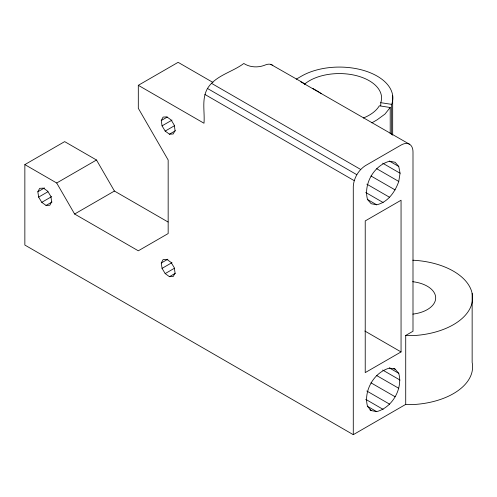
<?xml version="1.0" encoding="UTF-8"?>
<svg xmlns="http://www.w3.org/2000/svg" width="497" height="497" viewBox="0 0 497 497"><rect width="100%" height="100%" fill="white"/><g stroke="black" fill="none" stroke-linecap="round" stroke-linejoin="round"><path stroke-width="0.75" d="M272.828 65.399A16.892 9.754 -60 0 0 265.702 64.821C258.701 67.834 250.295 67.66 243.803 63.479C232.198 72.239 215.487 75.451 207.491 88.478C201.403 99.058 204.938 111.719 203.994 123.237L138.309 85.31L138.309 108.296L168.166 160.009L168.166 233.559L138.309 250.799L74.612 214.027L56.695 182.995L24.85 164.606L24.85 245.052L353.28 434.67L405.72 404.396L414.684 404.471A65.573 37.859 0 0 0 472.15 362.45L472.15 293.497M405.72 404.396L405.72 335.444L412.995 331.244L412.995 151.964A16.892 9.754 -60 0 0 401.054 145.068L365.227 165.756C358.318 170.341 353.802 178.168 353.28 186.443L353.28 434.67M398.768 181.448L400.06 173.223L398.768 166.495L395.103 162.27L389.611 161.208C374.042 165.333 363.295 183.946 367.507 199.496L371.178 203.714L376.664 204.783C387.964 202.298 395.14 191.761 398.768 181.448L376.664 168.682M369.836 409.801L371.178 410.572L376.664 411.64C392.239 407.515 402.986 388.902 398.768 373.353L395.103 369.134L393.761 368.358M37.847 191.767L39.692 188.338L43.469 188.139L47.737 191.239L50.868 196.458L51.663 201.807L49.818 205.236L46.041 205.435L41.773 202.335L38.642 197.116L37.847 191.767L44.481 187.941M161.258 120.516L163.097 117.087L166.88 116.882L171.148 119.988L174.279 125.207L175.074 130.556L173.229 133.979L169.452 134.184L165.184 131.084L162.053 125.859L161.258 120.516L167.228 117.068M161.258 263.019L163.097 259.589L166.88 259.391L171.148 262.491L174.279 267.709L175.074 273.058L173.229 276.487L169.452 276.686L165.184 273.586L162.053 268.361L161.258 263.019L167.893 259.185M395.103 369.134L389.611 368.066C374.042 372.191 363.295 390.804 367.507 406.353L371.178 410.572M363.319 118.025A42.226 24.378 0 0 0 379.317 105.818L390.207 107.501L384.945 114.093L377.167 119.789L371.862 122.852M138.309 85.31L178.119 62.33L212.971 82.452M24.85 164.606L64.66 141.626L96.505 160.009L114.422 191.041L168.061 222.01M56.695 182.995L96.505 160.009M38.642 197.116L47.929 191.749M162.053 125.859L172.005 120.112M41.773 202.335L51.725 196.588M165.184 131.084L174.472 125.716M46.041 205.435L52.011 201.987M169.452 134.184L175.422 130.736M296.218 79.185L301.53 76.116A53.483 30.876 0 0 1 364.86 70.816A53.483 30.876 0 0 1 391.667 104.364L391.667 134.65M74.612 214.027L114.422 191.041M162.053 268.361L172.005 262.621M165.184 273.586L174.472 268.225M169.452 276.686L175.422 273.238M401.054 351.932L365.227 372.613L365.227 220.917L401.054 200.235L401.054 351.932L364.841 331.021M405.72 335.444L414.684 335.518A65.573 37.859 0 0 0 472.591 297.368A65.573 37.859 0 0 0 412.796 260.204M304.369 84.297A42.226 24.378 0 0 1 355.591 75.451A42.226 24.378 0 0 1 380.77 102.68L391.667 104.364M300.871 81.868L409.497 144.236M270.797 64.374L305.021 83.918M389.393 161.078L398.768 166.495M382.64 163.171L400.06 173.223M211.368 83.254L360.654 169.446M370.986 175.975L395.103 189.904M207.491 88.478L356.778 174.671M366.836 184.151L389.611 197.303M204.901 94.449L354.193 180.641M365.717 192.476L383.137 202.528M367.283 199.365L376.664 204.783M389.393 367.935L398.768 373.353M382.64 370.029L400.06 380.087M376.664 375.539L398.768 388.306M370.986 382.833L395.103 396.761M366.836 391.015L389.611 404.167M365.717 399.333L383.137 409.391M367.283 406.223L376.664 411.64M312.632 88.323L318.912 92.001M319.496 92.43L321.261 93.703M392.68 95.61L392.68 135.215M390.207 107.501L390.207 133.805M380.77 102.68L380.77 105.786M412.653 281.693A28.658 16.544 0 0 1 435.683 297.858A28.658 16.544 0 0 1 412.845 314.116"/></g></svg>
